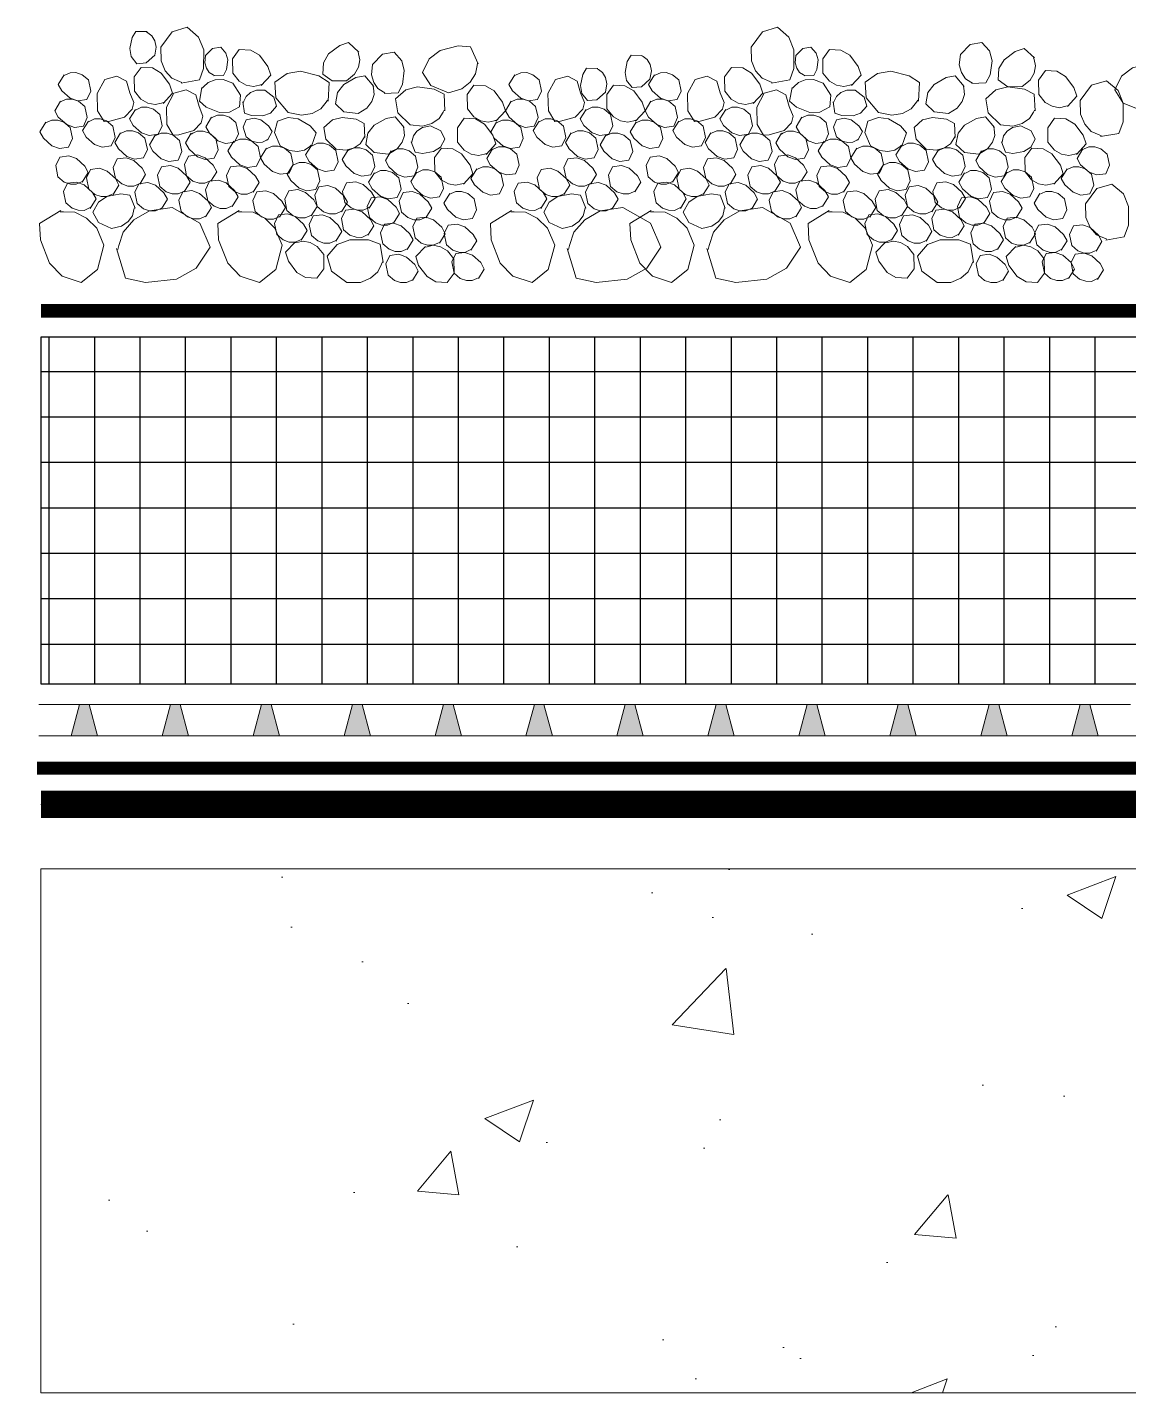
# Model space of a CAD drawing. Header units: inches. Extents: x -328 to 241, y -33 to 146.
# Drawn here: x 72.14 to 84.25, y -31.17 to -16.15 of the extents above; entities that cross this region are included whole.
import ezdxf

# ---------------------------------------------------------------- set-up
doc = ezdxf.new("R2010")
doc.units = ezdxf.units.IN
doc.header["$MEASUREMENT"] = 0
doc.linetypes.add('Dash', pattern=[0.25, 0.125, -0.125])
doc.linetypes.add('Dashed - Dense', pattern=[0.8, 0.5, -0.3])
for name, color, linetype, lineweight in [('Drainage Mat', 191, 'Continuous', 0), ('Others', 190, 'Continuous', 0), ('RAM POLY FELT 3.5 FILTER FABRIC.', 4, 'Dash', 0), ('RamProof SYSTEM MESH', 7, 'Continuous', 0)]:
    doc.layers.add(name, color=color, linetype=linetype, lineweight=lineweight)
doc.layers.add('Insulation Border', color=8, linetype='Continuous')
doc.layers.add('Insulation Foam', color=9, linetype='Continuous')
doc.layers.add('Protection Course', color=99, linetype='Dashed - Dense', lineweight=0, true_color=0x216123)
doc.layers.add('RamProof SYSTEM LIQUID', color=140, linetype='Continuous', lineweight=0, true_color=0x00bfff)

# ---------------------------------------------------------------- blocks, each defined once
blk = doc.blocks.new('*U13')
at = {"layer": 'Drainage Mat'}
h = blk.add_hatch(color=256, dxfattribs=at)
h.dxf.hatch_style = 1
h.paths.add_polyline_path([(0.5, 0.343), (0.447, 0.343), (0.355, 0), (0.5, 0), (0.645, 0), (0.553, 0.343)])
at = {"layer": 'Drainage Mat', "linetype": 'Continuous'}
for points in [[(0, 0.343), (1, 0.343)], [(0, 0), (1, 0)]]:
    blk.add_lwpolyline(points, dxfattribs=at)
blk.add_lwpolyline([(0.5, 0.343), (0.447, 0.343), (0.355, 0), (0.5, 0), (0.645, 0), (0.553, 0.343)], close=True, dxfattribs=at)
blk = doc.blocks.new('*U14')
at = {"layer": 'Drainage Mat', "color": 0, "linetype": 'ByBlock', "lineweight": -2, "transparency": 16777216}
for p in [(72.267, -23.946), (73.267, -23.946), (74.267, -23.946), (75.267, -23.946), (76.267, -23.946), (77.267, -23.946), (78.267, -23.946), (79.267, -23.946), (80.267, -23.946), (81.267, -23.946), (82.267, -23.946), (83.267, -23.946)]:
    blk.add_blockref('*U13', p, dxfattribs=at)

msp = doc.modelspace()

# ---------------------------------------------------------------- hatches: boundary and pattern name
at = {"layer": 'Insulation Foam'}
h = msp.add_hatch(dxfattribs=at)
h.set_pattern_fill('NET', color=256, scale=4)
h.set_pattern_definition([(0, (-2503.62016, -11.93723), (0, 0.5), []), (90, (-2503.62016, -11.93723), (-0.5, 3e-17), [])])
h.paths.add_polyline_path([(72.28946, -23.37371), (114.31519, -23.37371), (114.31519, -19.56103), (72.28946, -19.56103)])
at = {"layer": 'Others', "linetype": 'Continuous'}
h = msp.add_hatch(dxfattribs=at)
h.set_pattern_fill('CONCRETE___STRUCTURAL_0001', color=256, style=0, pattern_type=2)
h.set_pattern_definition([(50, (87.356, -29.915), (-5.4655, 0.4782), [0.5715, -6.2865]), (355, (87.356, -29.915), (-1.0573, 5.7317), [0.4572, -5.0292]), (100.451, (87.8115, -29.955), (4.4082, 5.2535), [0.4857, -5.3427]), (46.184, (87.356, -28.391), (-8.1324, 1.2613), [0.8572, -9.4297]), (96.636, (88.034, -28.496), (7.1221, 7.4228), [0.7286, -8.014]), (351.184, (87.356, -28.391), (7.122, 7.4228), [0.6858, -7.5438]), (21, (88.118, -28.772), (-4.5484, 3.06796), [0.5715, -6.2865]), (326, (88.118, -28.772), (1.8541, 5.5256), [0.4572, -5.0292]), (71.451, (88.497, -29.028), (6.4025, 2.4577), [0.4857, -5.3427]), (37.5, (87.356, -29.9152), (0.09266, 2.53665), [0, -4.96824, 0, -5.1054, 0, -5.04825]), (7.5, (87.356, -29.9152), (2.0046, 3.00542), [0, -2.91084, 0, -4.85394, 0, -1.92405]), (327.5, (85.6568, -29.9152), (-4.06773, 0.17187), [0, -1.905, 0, -5.9436, 0, -7.8867]), (317.5, (84.8948, -29.9152), (4.44388, 0.7628), [0, -2.4765, 0, -3.94716, 0, -5.6007])])
h.paths.add_polyline_path([(72.28946, -31.17285), (114.31519, -31.17285), (114.31519, -25.40816), (72.28946, -25.40816)])

# ---------------------------------------------------------------- linework, layer by layer
at = {"layer": 'Drainage Mat'}
msp.add_lwpolyline([(114.21158, -23.94615), (72.26712, -23.94615)], dxfattribs=at)
at = {"layer": 'Insulation Border', "flags": 128}
msp.add_lwpolyline([(72.28946, -23.37371), (114.31519, -23.37371), (114.31519, -19.56103), (72.28946, -19.56103)], close=True, dxfattribs=at)
at = {"layer": 'Others', "linetype": 'Continuous'}
for points in [[(73.4558, -16.19944), (73.33232, -16.1966), (73.29097, -16.26596), (73.26573, -16.38684), (73.28216, -16.47472), (73.34384, -16.55362), (73.44632, -16.54433), (73.53995, -16.46016), (73.55576, -16.37088), (73.54117, -16.30107), (73.5086, -16.24523), (73.46337, -16.21243), (73.44931, -16.20322)], [(73.82971, -16.76759), (74.03237, -16.73146), (74.07702, -16.6045), (74.07835, -16.3987), (74.02249, -16.26056), (73.89569, -16.15202), (73.73133, -16.20103), (73.60617, -16.36945), (73.60981, -16.52052), (73.6567, -16.62974), (73.72833, -16.71023), (73.81305, -16.74888), (73.83907, -16.75926)], [(80.31993, -16.76759), (80.52259, -16.73146), (80.56725, -16.6045), (80.56857, -16.3987), (80.51271, -16.26056), (80.38592, -16.15202), (80.22156, -16.20103), (80.0964, -16.36945), (80.10003, -16.52052), (80.14692, -16.62974), (80.21856, -16.71023), (80.30327, -16.74888), (80.32929, -16.75926)], [(74.18868, -16.68586), (74.29664, -16.68094), (74.32859, -16.61791), (74.34338, -16.51088), (74.32377, -16.43515), (74.26521, -16.36997), (74.1763, -16.38421), (74.09961, -16.4633), (74.09115, -16.54218), (74.10807, -16.60225), (74.13984, -16.64905), (74.18129, -16.67497), (74.19412, -16.68216)], [(75.78446, -16.42448), (75.67043, -16.3204), (75.5745, -16.35179), (75.45144, -16.44497), (75.39475, -16.54127), (75.38806, -16.66627), (75.49226, -16.74169), (75.64962, -16.73927), (75.73785, -16.66813), (75.78142, -16.59037), (75.79661, -16.511), (75.78093, -16.44294), (75.77523, -16.42272)], [(77.09765, -16.55223), (77.0103, -16.36583), (76.87611, -16.35556), (76.67698, -16.40754), (76.558, -16.49725), (76.48598, -16.64782), (76.57585, -16.79389), (76.77093, -16.8712), (76.91592, -16.82859), (77.00928, -16.75503), (77.06848, -16.665), (77.08388, -16.57317), (77.08718, -16.54535)], [(80.6789, -16.68586), (80.78686, -16.68094), (80.81881, -16.61791), (80.8336, -16.51088), (80.81399, -16.43515), (80.75543, -16.36997), (80.66653, -16.38421), (80.58984, -16.4633), (80.58137, -16.54218), (80.5983, -16.60225), (80.63007, -16.64905), (80.67152, -16.67497), (80.68435, -16.68216)], [(82.52505, -16.77038), (82.67928, -16.76336), (82.72491, -16.67332), (82.74605, -16.52042), (82.71804, -16.41224), (82.63438, -16.31911), (82.50737, -16.33946), (82.39781, -16.45245), (82.38572, -16.56514), (82.4099, -16.65094), (82.45528, -16.7178), (82.51449, -16.75483), (82.53282, -16.76511)], [(74.71195, -16.79149), (74.81603, -16.67747), (74.78464, -16.58153), (74.69146, -16.45847), (74.59516, -16.40178), (74.47016, -16.39509), (74.39474, -16.49929), (74.39716, -16.65665), (74.4683, -16.74488), (74.54606, -16.78846), (74.62543, -16.80364), (74.69349, -16.78796), (74.71371, -16.78226)], [(76.06284, -16.87857), (76.21707, -16.87154), (76.2627, -16.78151), (76.28383, -16.6286), (76.25582, -16.52042), (76.17217, -16.4273), (76.04515, -16.44765), (75.9356, -16.56063), (75.92351, -16.67332), (75.94768, -16.75912), (75.99307, -16.82598), (76.05228, -16.86302), (76.07061, -16.87329)], [(78.90104, -16.4608), (78.77756, -16.45796), (78.73621, -16.52732), (78.71097, -16.6482), (78.7274, -16.73607), (78.78907, -16.81498), (78.89156, -16.80569), (78.98518, -16.72151), (79.001, -16.63224), (78.9864, -16.56243), (78.95384, -16.50658), (78.90861, -16.47378), (78.89454, -16.46458)], [(81.20217, -16.79149), (81.30626, -16.67747), (81.27486, -16.58153), (81.18169, -16.45847), (81.08538, -16.40178), (80.96038, -16.39509), (80.88496, -16.49929), (80.88738, -16.65665), (80.95852, -16.74488), (81.03629, -16.78846), (81.11566, -16.80364), (81.18371, -16.78796), (81.20394, -16.78226)], [(83.21171, -16.48941), (83.09769, -16.38532), (83.00175, -16.41672), (82.87869, -16.50989), (82.822, -16.6062), (82.81531, -16.7312), (82.91951, -16.80662), (83.07687, -16.8042), (83.1651, -16.73306), (83.20868, -16.6553), (83.22386, -16.57593), (83.20818, -16.50787), (83.20248, -16.48765)], [(72.54389, -16.6739), (72.47969, -16.77942), (72.51908, -16.84991), (72.61115, -16.93221), (72.69547, -16.96191), (72.79463, -16.94796), (72.83783, -16.85456), (72.81175, -16.73139), (72.74234, -16.67305), (72.67459, -16.65079), (72.60994, -16.65107), (72.55892, -16.67384), (72.54392, -16.68142)], [(73.63137, -16.98883), (73.73546, -16.8748), (73.70407, -16.77887), (73.61089, -16.65581), (73.51459, -16.59912), (73.38958, -16.59242), (73.31416, -16.69662), (73.31659, -16.85398), (73.38772, -16.94222), (73.46549, -16.98579), (73.54486, -17.00098), (73.61291, -16.9853), (73.63314, -16.9796)], [(75.44577, -16.96339), (75.45737, -16.75787), (75.34414, -16.68512), (75.1442, -16.63635), (74.9969, -16.65882), (74.86203, -16.75715), (74.87179, -16.92839), (75.00679, -17.08903), (75.15463, -17.12035), (75.27172, -17.09993), (75.36656, -17.0488), (75.42371, -16.97528), (75.43982, -16.95236)], [(77.4995, -16.6739), (77.43531, -16.77942), (77.4747, -16.84991), (77.56676, -16.93221), (77.65109, -16.96191), (77.75025, -16.94796), (77.79345, -16.85456), (77.76737, -16.73139), (77.69796, -16.67305), (77.63021, -16.65079), (77.56556, -16.65107), (77.51454, -16.67384), (77.49954, -16.68142)], [(78.41142, -16.60369), (78.28794, -16.60086), (78.24659, -16.67022), (78.22135, -16.7911), (78.23778, -16.87897), (78.29945, -16.95788), (78.40194, -16.94859), (78.49557, -16.86441), (78.51138, -16.77513), (78.49679, -16.70533), (78.46422, -16.64948), (78.41899, -16.61668), (78.40493, -16.60748)], [(79.03411, -16.6739), (78.96991, -16.77942), (79.00931, -16.84991), (79.10137, -16.93221), (79.18569, -16.96191), (79.28486, -16.94796), (79.32806, -16.85456), (79.30197, -16.73139), (79.23256, -16.67305), (79.16481, -16.65079), (79.10016, -16.65107), (79.04914, -16.67384), (79.03414, -16.68142)], [(80.1216, -16.98883), (80.22569, -16.8748), (80.19429, -16.77887), (80.10112, -16.65581), (80.00481, -16.59912), (79.87981, -16.59242), (79.80439, -16.69662), (79.80681, -16.85398), (79.87795, -16.94222), (79.95571, -16.98579), (80.03508, -17.00098), (80.10314, -16.9853), (80.12336, -16.9796)], [(81.93599, -16.96339), (81.9476, -16.75787), (81.83436, -16.68512), (81.63442, -16.63635), (81.48713, -16.65882), (81.35226, -16.75715), (81.36202, -16.92839), (81.49702, -17.08903), (81.64485, -17.12035), (81.76194, -17.09993), (81.85678, -17.0488), (81.91394, -16.97528), (81.93005, -16.95236)], [(83.57429, -17.02441), (83.67837, -16.91039), (83.64698, -16.81445), (83.5538, -16.69139), (83.4575, -16.6347), (83.3325, -16.62801), (83.25708, -16.73221), (83.2595, -16.88957), (83.33064, -16.9778), (83.4084, -17.02138), (83.48777, -17.03656), (83.55583, -17.02088), (83.57605, -17.01518)], [(84.70963, -16.74417), (84.62228, -16.55777), (84.48808, -16.5475), (84.28895, -16.59949), (84.16998, -16.68919), (84.09795, -16.83976), (84.18783, -16.98584), (84.38291, -17.06314), (84.52789, -17.02053), (84.62125, -16.94697), (84.68045, -16.85694), (84.69586, -16.76511), (84.69916, -16.73729)], [(74.05991, -16.81431), (74.03071, -16.96591), (74.1076, -17.03132), (74.25133, -17.08759), (74.36306, -17.08563), (74.47315, -17.02604), (74.48304, -16.89779), (74.39878, -16.76487), (74.29203, -16.72679), (74.20295, -16.73025), (74.12734, -16.75876), (74.0775, -16.80768), (74.06323, -16.8231)], [(75.95087, -16.80458), (75.85142, -16.68649), (75.75221, -16.70508), (75.61803, -16.78137), (75.54924, -16.86945), (75.52627, -16.9925), (75.61972, -17.08089), (75.77605, -17.09905), (75.87282, -17.04005), (75.92619, -16.96865), (75.95161, -16.89194), (75.94495, -16.82242), (75.94195, -16.80162)], [(76.72924, -17.07182), (76.72081, -16.88675), (76.61277, -16.83198), (76.42928, -16.80662), (76.29946, -16.84024), (76.18772, -16.94063), (76.21214, -17.09304), (76.34772, -17.22451), (76.48294, -17.23901), (76.58591, -17.21), (76.66614, -17.15554), (76.71058, -17.08449), (76.72291, -17.06249)], [(77.29219, -17.18422), (77.39628, -17.07019), (77.36488, -16.97426), (77.27171, -16.8512), (77.1754, -16.79451), (77.0504, -16.78781), (76.97498, -16.89201), (76.9774, -17.04937), (77.04854, -17.13761), (77.12631, -17.18118), (77.20568, -17.19637), (77.27373, -17.18068), (77.29396, -17.17499)], [(78.8268, -17.18422), (78.93088, -17.07019), (78.89949, -16.97426), (78.80631, -16.8512), (78.71001, -16.79451), (78.58501, -16.78781), (78.50959, -16.89201), (78.51201, -17.04937), (78.58315, -17.13761), (78.66091, -17.18118), (78.74028, -17.19637), (78.80834, -17.18068), (78.82856, -17.17499)], [(80.55014, -16.81431), (80.52094, -16.96591), (80.59782, -17.03132), (80.74155, -17.08759), (80.85329, -17.08563), (80.96338, -17.02604), (80.97326, -16.89779), (80.889, -16.76487), (80.78225, -16.72679), (80.69318, -16.73025), (80.61756, -16.75876), (80.56772, -16.80768), (80.55345, -16.8231)], [(82.44109, -16.80458), (82.34164, -16.68649), (82.24243, -16.70508), (82.10825, -16.78137), (82.03946, -16.86945), (82.01649, -16.9925), (82.10995, -17.08089), (82.26628, -17.09905), (82.36304, -17.04005), (82.41641, -16.96865), (82.44183, -16.89194), (82.43518, -16.82242), (82.43217, -16.80162)], [(83.21946, -17.07182), (83.21103, -16.88675), (83.10299, -16.83198), (82.91951, -16.80662), (82.78969, -16.84024), (82.67794, -16.94063), (82.70236, -17.09304), (82.83794, -17.22451), (82.97317, -17.23901), (83.07613, -17.21), (83.15636, -17.15554), (83.2008, -17.08449), (83.21313, -17.06249)], [(83.93919, -17.35473), (84.14185, -17.3186), (84.1865, -17.19164), (84.18783, -16.98584), (84.13197, -16.8477), (84.00517, -16.73916), (83.84082, -16.78816), (83.71565, -16.95659), (83.71929, -17.10766), (83.76618, -17.21688), (83.83781, -17.29736), (83.92253, -17.33601), (83.94855, -17.3464)], [(72.50486, -16.96468), (72.44066, -17.07019), (72.48005, -17.14069), (72.57212, -17.22298), (72.65644, -17.25269), (72.7556, -17.23873), (72.7988, -17.14533), (72.77272, -17.02216), (72.70331, -16.96382), (72.63556, -16.94156), (72.57091, -16.94184), (72.51989, -16.96461), (72.50489, -16.97219)], [(74.50959, -16.97315), (74.52881, -17.09515), (74.60443, -17.12348), (74.72787, -17.12677), (74.81142, -17.09493), (74.87806, -17.02019), (74.85066, -16.921), (74.75114, -16.84387), (74.66047, -16.84423), (74.59439, -16.87103), (74.54524, -16.91303), (74.52102, -16.96338), (74.51448, -16.97886)], [(77.46047, -16.96468), (77.39628, -17.07019), (77.43567, -17.14069), (77.52773, -17.22298), (77.61206, -17.25269), (77.71122, -17.23873), (77.75442, -17.14533), (77.72834, -17.02216), (77.65893, -16.96382), (77.59118, -16.94156), (77.52653, -16.94184), (77.47551, -16.96461), (77.46051, -16.97219)], [(78.99508, -16.96468), (78.93088, -17.07019), (78.97028, -17.14069), (79.06234, -17.22298), (79.14666, -17.25269), (79.24583, -17.23873), (79.28903, -17.14533), (79.26294, -17.02216), (79.19353, -16.96382), (79.12578, -16.94156), (79.06113, -16.94184), (79.01011, -16.96461), (78.99511, -16.97219)], [(80.99982, -16.97315), (81.01904, -17.09515), (81.09466, -17.12348), (81.2181, -17.12677), (81.30164, -17.09493), (81.36829, -17.02019), (81.34088, -16.921), (81.24136, -16.84387), (81.15069, -16.84423), (81.08461, -16.87103), (81.03546, -16.91303), (81.01125, -16.96338), (81.0047, -16.97886)], [(73.32797, -17.0546), (73.26377, -17.16012), (73.30316, -17.23061), (73.39523, -17.31291), (73.47955, -17.34262), (73.57871, -17.32866), (73.62191, -17.23526), (73.59583, -17.11209), (73.52642, -17.05375), (73.45867, -17.03149), (73.39402, -17.03177), (73.343, -17.05454), (73.328, -17.06212)], [(74.16568, -17.14152), (74.10148, -17.24704), (74.14088, -17.31753), (74.23294, -17.39982), (74.31726, -17.42953), (74.41643, -17.41558), (74.45963, -17.32218), (74.43354, -17.19901), (74.36413, -17.14067), (74.29638, -17.11841), (74.23173, -17.11868), (74.18071, -17.14145), (74.16571, -17.14904)], [(78.28358, -17.0546), (78.21939, -17.16012), (78.25878, -17.23061), (78.35084, -17.31291), (78.43517, -17.34262), (78.53433, -17.32866), (78.57753, -17.23526), (78.55145, -17.11209), (78.48204, -17.05375), (78.41429, -17.03149), (78.34964, -17.03177), (78.29862, -17.05454), (78.28362, -17.06212)], [(79.81819, -17.0546), (79.75399, -17.16012), (79.79339, -17.23061), (79.88545, -17.31291), (79.96977, -17.34262), (80.06894, -17.32866), (80.11214, -17.23526), (80.08605, -17.11209), (80.01664, -17.05375), (79.94889, -17.03149), (79.88424, -17.03177), (79.83322, -17.05454), (79.81822, -17.06212)], [(80.6559, -17.14152), (80.59171, -17.24704), (80.6311, -17.31753), (80.72316, -17.39982), (80.80748, -17.42953), (80.90665, -17.41558), (80.94985, -17.32218), (80.92377, -17.19901), (80.85436, -17.14067), (80.78661, -17.11841), (80.72196, -17.11868), (80.67094, -17.14145), (80.65594, -17.14904)], [(72.34298, -17.1964), (72.27878, -17.30192), (72.31817, -17.37241), (72.41024, -17.45471), (72.49456, -17.48441), (72.59372, -17.47046), (72.63692, -17.37706), (72.61084, -17.25389), (72.54143, -17.19555), (72.47368, -17.17329), (72.40903, -17.17356), (72.35801, -17.19634), (72.34301, -17.20392)], [(72.81066, -17.18297), (72.74646, -17.28849), (72.78586, -17.35898), (72.87792, -17.44128), (72.96224, -17.47099), (73.06141, -17.45703), (73.10461, -17.36363), (73.07852, -17.24046), (73.00911, -17.18212), (72.94136, -17.15986), (72.87671, -17.16014), (72.82569, -17.18291), (72.81069, -17.19049)], [(74.78153, -17.39239), (74.83125, -17.29644), (74.79264, -17.23726), (74.70735, -17.17093), (74.63196, -17.15005), (74.54623, -17.16817), (74.51411, -17.25229), (74.54426, -17.35825), (74.60834, -17.40502), (74.66882, -17.42039), (74.72523, -17.41628), (74.76841, -17.39335), (74.78105, -17.38583)], [(75.26358, -17.45837), (75.31613, -17.3132), (75.25042, -17.23657), (75.11725, -17.15852), (75.00659, -17.14298), (74.88853, -17.18462), (74.85871, -17.30975), (74.92115, -17.45421), (75.02063, -17.50852), (75.10915, -17.51903), (75.18829, -17.50269), (75.24517, -17.46217), (75.26168, -17.44917)], [(75.85122, -17.36358), (75.8442, -17.20935), (75.75416, -17.16371), (75.60126, -17.14258), (75.49308, -17.17059), (75.39995, -17.25425), (75.4203, -17.38126), (75.53329, -17.49082), (75.64598, -17.50291), (75.73178, -17.47873), (75.79864, -17.43334), (75.83567, -17.37413), (75.84595, -17.3558)], [(76.28424, -17.25337), (76.18479, -17.13527), (76.08558, -17.15386), (75.9514, -17.23016), (75.88261, -17.31823), (75.85964, -17.44129), (75.9531, -17.52968), (76.10942, -17.54784), (76.20619, -17.48884), (76.25956, -17.41743), (76.28498, -17.34073), (76.27833, -17.27121), (76.27532, -17.25041)], [(76.36058, -17.41026), (76.40377, -17.52598), (76.48352, -17.53864), (76.60513, -17.51722), (76.68064, -17.46935), (76.73103, -17.38281), (76.68437, -17.29108), (76.57146, -17.23538), (76.48269, -17.25382), (76.42328, -17.29328), (76.38351, -17.34424), (76.36983, -17.39841), (76.36651, -17.41489)], [(77.18497, -17.54964), (77.28906, -17.43561), (77.25766, -17.33968), (77.16449, -17.21662), (77.06818, -17.15993), (76.94318, -17.15324), (76.86776, -17.25744), (76.87018, -17.4148), (76.94132, -17.50303), (77.01908, -17.5466), (77.09845, -17.56179), (77.16651, -17.54611), (77.18673, -17.54041)], [(77.29859, -17.1964), (77.2344, -17.30192), (77.27379, -17.37241), (77.36585, -17.45471), (77.45017, -17.48441), (77.54934, -17.47046), (77.59254, -17.37706), (77.56646, -17.25389), (77.49705, -17.19555), (77.4293, -17.17329), (77.36465, -17.17356), (77.31363, -17.19634), (77.29863, -17.20392)], [(77.76628, -17.18297), (77.70208, -17.28849), (77.74147, -17.35898), (77.83354, -17.44128), (77.91786, -17.47099), (78.01703, -17.45703), (78.06023, -17.36363), (78.03414, -17.24046), (77.96473, -17.18212), (77.89698, -17.15986), (77.83233, -17.16014), (77.78131, -17.18291), (77.76631, -17.19049)], [(78.8332, -17.1964), (78.769, -17.30192), (78.8084, -17.37241), (78.90046, -17.45471), (78.98478, -17.48441), (79.08395, -17.47046), (79.12715, -17.37706), (79.10106, -17.25389), (79.03165, -17.19555), (78.9639, -17.17329), (78.89925, -17.17356), (78.84823, -17.19634), (78.83323, -17.20392)], [(79.30088, -17.18297), (79.23669, -17.28849), (79.27608, -17.35898), (79.36814, -17.44128), (79.45246, -17.47099), (79.55163, -17.45703), (79.59483, -17.36363), (79.56875, -17.24046), (79.49934, -17.18212), (79.43159, -17.15986), (79.36694, -17.16014), (79.31592, -17.18291), (79.30092, -17.19049)], [(81.27175, -17.39239), (81.32147, -17.29644), (81.28287, -17.23726), (81.19757, -17.17093), (81.12218, -17.15005), (81.03645, -17.16817), (81.00433, -17.25229), (81.03448, -17.35825), (81.09856, -17.40502), (81.15904, -17.42039), (81.21546, -17.41628), (81.25863, -17.39335), (81.27127, -17.38583)], [(81.7538, -17.45837), (81.80635, -17.3132), (81.74064, -17.23657), (81.60748, -17.15852), (81.49681, -17.14298), (81.37876, -17.18462), (81.34894, -17.30975), (81.41138, -17.45421), (81.51085, -17.50852), (81.59938, -17.51903), (81.67852, -17.50269), (81.7354, -17.46217), (81.7519, -17.44917)], [(82.34145, -17.36358), (82.33442, -17.20935), (82.24439, -17.16371), (82.09149, -17.14258), (81.9833, -17.17059), (81.89018, -17.25425), (81.91053, -17.38126), (82.02351, -17.49082), (82.1362, -17.50291), (82.222, -17.47873), (82.28886, -17.43334), (82.3259, -17.37413), (82.33617, -17.3558)], [(82.77446, -17.25337), (82.67502, -17.13527), (82.5758, -17.15386), (82.44162, -17.23016), (82.37284, -17.31823), (82.34987, -17.44129), (82.44332, -17.52968), (82.59965, -17.54784), (82.69642, -17.48884), (82.74978, -17.41743), (82.77521, -17.34073), (82.76855, -17.27121), (82.76554, -17.25041)], [(82.85081, -17.41026), (82.89399, -17.52598), (82.97374, -17.53864), (83.09536, -17.51722), (83.17086, -17.46935), (83.22125, -17.38281), (83.1746, -17.29108), (83.06169, -17.23538), (82.97291, -17.25382), (82.91351, -17.29328), (82.87373, -17.34424), (82.86006, -17.39841), (82.85673, -17.41489)], [(83.67519, -17.54964), (83.77928, -17.43561), (83.74788, -17.33968), (83.65471, -17.21662), (83.55841, -17.15993), (83.4334, -17.15324), (83.35798, -17.25744), (83.3604, -17.4148), (83.43154, -17.50303), (83.50931, -17.5466), (83.58868, -17.56179), (83.65673, -17.54611), (83.67696, -17.54041)], [(73.16499, -17.31458), (73.10079, -17.42009), (73.14018, -17.49059), (73.23225, -17.57288), (73.31657, -17.60259), (73.41574, -17.58863), (73.45894, -17.49523), (73.43285, -17.37206), (73.36344, -17.31373), (73.29569, -17.29146), (73.23104, -17.29174), (73.18002, -17.31451), (73.16502, -17.32209)], [(73.54548, -17.33883), (73.48128, -17.44435), (73.52067, -17.51484), (73.61274, -17.59714), (73.69706, -17.62684), (73.79623, -17.61289), (73.83943, -17.51949), (73.81334, -17.39632), (73.74393, -17.33798), (73.67618, -17.31572), (73.61153, -17.316), (73.56051, -17.33877), (73.54551, -17.34635)], [(73.94242, -17.31838), (73.87823, -17.4239), (73.91762, -17.49439), (74.00968, -17.57669), (74.094, -17.60639), (74.19317, -17.59244), (74.23637, -17.49904), (74.21028, -17.37587), (74.14088, -17.31753), (74.07312, -17.29527), (74.00848, -17.29555), (73.95746, -17.31832), (73.94246, -17.3259)], [(74.40989, -17.40587), (74.34569, -17.51139), (74.38508, -17.58188), (74.47715, -17.66418), (74.56147, -17.69388), (74.66064, -17.67993), (74.70384, -17.58653), (74.67775, -17.46336), (74.60834, -17.40502), (74.54059, -17.38276), (74.47594, -17.38304), (74.42492, -17.40581), (74.40992, -17.41339)], [(78.12061, -17.31458), (78.05641, -17.42009), (78.0958, -17.49059), (78.18787, -17.57288), (78.27219, -17.60259), (78.37135, -17.58863), (78.41455, -17.49523), (78.38847, -17.37206), (78.31906, -17.31373), (78.25131, -17.29146), (78.18666, -17.29174), (78.13564, -17.31451), (78.12064, -17.32209)], [(78.5011, -17.33883), (78.4369, -17.44435), (78.47629, -17.51484), (78.56836, -17.59714), (78.65268, -17.62684), (78.75184, -17.61289), (78.79504, -17.51949), (78.76896, -17.39632), (78.69955, -17.33798), (78.6318, -17.31572), (78.56715, -17.316), (78.51613, -17.33877), (78.50113, -17.34635)], [(79.65521, -17.31458), (79.59101, -17.42009), (79.63041, -17.49059), (79.72247, -17.57288), (79.80679, -17.60259), (79.90596, -17.58863), (79.94916, -17.49523), (79.92307, -17.37206), (79.85366, -17.31373), (79.78591, -17.29146), (79.72126, -17.29174), (79.67024, -17.31451), (79.65524, -17.32209)], [(80.0357, -17.33883), (79.9715, -17.44435), (80.0109, -17.51484), (80.10296, -17.59714), (80.18728, -17.62684), (80.28645, -17.61289), (80.32965, -17.51949), (80.30356, -17.39632), (80.23415, -17.33798), (80.1664, -17.31572), (80.10175, -17.316), (80.05073, -17.33877), (80.03573, -17.34635)], [(80.43265, -17.31838), (80.36845, -17.4239), (80.40784, -17.49439), (80.49991, -17.57669), (80.58423, -17.60639), (80.6834, -17.59244), (80.7266, -17.49904), (80.70051, -17.37587), (80.6311, -17.31753), (80.56335, -17.29527), (80.4987, -17.29555), (80.44768, -17.31832), (80.43268, -17.3259)], [(80.90011, -17.40587), (80.83592, -17.51139), (80.87531, -17.58188), (80.96737, -17.66418), (81.05169, -17.69388), (81.15086, -17.67993), (81.19406, -17.58653), (81.16797, -17.46336), (81.09856, -17.40502), (81.03081, -17.38276), (80.96617, -17.38304), (80.91515, -17.40581), (80.90014, -17.41339)], [(72.74386, -17.85601), (72.80904, -17.7511), (72.77032, -17.68024), (72.67903, -17.59708), (72.59499, -17.56659), (72.4957, -17.57961), (72.45162, -17.6726), (72.47655, -17.79601), (72.54541, -17.855), (72.61295, -17.87789), (72.67759, -17.87822), (72.72882, -17.85593), (72.7439, -17.84849)], [(74.15805, -17.84618), (74.22324, -17.74127), (74.18451, -17.67041), (74.09322, -17.58725), (74.00918, -17.55676), (73.90989, -17.56978), (73.86581, -17.66277), (73.89074, -17.78618), (73.9596, -17.84517), (74.02714, -17.86806), (74.09179, -17.86839), (74.14302, -17.8461), (74.15809, -17.83866)], [(74.76803, -17.48101), (74.70384, -17.58653), (74.74323, -17.65702), (74.83529, -17.73932), (74.91961, -17.76902), (75.01878, -17.75507), (75.06198, -17.66167), (75.03589, -17.5385), (74.96649, -17.48016), (74.89873, -17.4579), (74.83409, -17.45818), (74.78307, -17.48095), (74.76807, -17.48853)], [(75.26355, -17.45085), (75.19935, -17.55637), (75.23874, -17.62686), (75.3308, -17.70916), (75.41513, -17.73887), (75.51429, -17.72491), (75.55749, -17.63151), (75.53141, -17.50834), (75.462, -17.45), (75.39425, -17.42774), (75.3296, -17.42802), (75.27858, -17.45079), (75.26358, -17.45837)], [(75.66573, -17.50157), (75.60153, -17.60708), (75.64092, -17.67758), (75.73299, -17.75987), (75.81731, -17.78958), (75.91648, -17.77562), (75.95968, -17.68222), (75.93359, -17.55905), (75.86418, -17.50072), (75.79643, -17.47845), (75.73178, -17.47873), (75.68076, -17.5015), (75.66576, -17.50908)], [(76.14014, -17.51167), (76.07594, -17.61719), (76.11534, -17.68768), (76.2074, -17.76998), (76.29172, -17.79969), (76.39089, -17.78573), (76.43409, -17.69233), (76.408, -17.56916), (76.33859, -17.51082), (76.27084, -17.48856), (76.20619, -17.48884), (76.15517, -17.51161), (76.14017, -17.51919)], [(76.9344, -17.87824), (77.03849, -17.76422), (77.0071, -17.66829), (76.91392, -17.54522), (76.81762, -17.48853), (76.69261, -17.48184), (76.61719, -17.58604), (76.61962, -17.7434), (76.69075, -17.83163), (76.76852, -17.87521), (76.84789, -17.89039), (76.91594, -17.87471), (76.93617, -17.86901)], [(77.25478, -17.48863), (77.19058, -17.59414), (77.22997, -17.66464), (77.32204, -17.74693), (77.40636, -17.77664), (77.50552, -17.76268), (77.54872, -17.66928), (77.52264, -17.54611), (77.45323, -17.48777), (77.38548, -17.46551), (77.32083, -17.46579), (77.26981, -17.48856), (77.25481, -17.49614)], [(79.23408, -17.85601), (79.29927, -17.7511), (79.26054, -17.68024), (79.16925, -17.59708), (79.08522, -17.56659), (78.98592, -17.57961), (78.94184, -17.6726), (78.96677, -17.79601), (79.03563, -17.855), (79.10317, -17.87789), (79.16782, -17.87822), (79.21905, -17.85593), (79.23412, -17.84849)], [(80.64828, -17.84618), (80.71346, -17.74127), (80.67473, -17.67041), (80.58345, -17.58725), (80.49941, -17.55676), (80.40011, -17.56978), (80.35604, -17.66277), (80.38097, -17.78618), (80.44982, -17.84517), (80.51736, -17.86806), (80.58201, -17.86839), (80.63324, -17.8461), (80.64831, -17.83866)], [(81.25826, -17.48101), (81.19406, -17.58653), (81.23345, -17.65702), (81.32552, -17.73932), (81.40984, -17.76902), (81.50901, -17.75507), (81.55221, -17.66167), (81.52612, -17.5385), (81.45671, -17.48016), (81.38896, -17.4579), (81.32431, -17.45818), (81.27329, -17.48095), (81.25829, -17.48853)], [(81.75377, -17.45085), (81.68957, -17.55637), (81.72897, -17.62686), (81.82103, -17.70916), (81.90535, -17.73887), (82.00452, -17.72491), (82.04772, -17.63151), (82.02163, -17.50834), (81.95222, -17.45), (81.88447, -17.42774), (81.81982, -17.42802), (81.7688, -17.45079), (81.7538, -17.45837)], [(82.15595, -17.50157), (82.09175, -17.60708), (82.13115, -17.67758), (82.22321, -17.75987), (82.30753, -17.78958), (82.4067, -17.77562), (82.4499, -17.68222), (82.42381, -17.55905), (82.3544, -17.50072), (82.28665, -17.47845), (82.222, -17.47873), (82.17098, -17.5015), (82.15598, -17.50908)], [(82.63036, -17.51167), (82.56617, -17.61719), (82.60556, -17.68768), (82.69762, -17.76998), (82.78194, -17.79969), (82.88111, -17.78573), (82.92431, -17.69233), (82.89823, -17.56916), (82.82882, -17.51082), (82.76106, -17.48856), (82.69642, -17.48884), (82.6454, -17.51161), (82.6304, -17.51919)], [(83.42463, -17.87824), (83.52872, -17.76422), (83.49732, -17.66829), (83.40415, -17.54522), (83.30784, -17.48853), (83.18284, -17.48184), (83.10742, -17.58604), (83.10984, -17.7434), (83.18098, -17.83163), (83.25874, -17.87521), (83.33811, -17.89039), (83.40617, -17.87471), (83.42639, -17.86901)], [(83.745, -17.48863), (83.6808, -17.59414), (83.7202, -17.66464), (83.81226, -17.74693), (83.89658, -17.77664), (83.99575, -17.76268), (84.03895, -17.66928), (84.01286, -17.54611), (83.94345, -17.48777), (83.8757, -17.46551), (83.81105, -17.46579), (83.76003, -17.48856), (83.74503, -17.49614)], [(73.08156, -17.99221), (73.14675, -17.8873), (73.10802, -17.81644), (73.01673, -17.73329), (72.9327, -17.70279), (72.8334, -17.71581), (72.78932, -17.8088), (72.81425, -17.93221), (72.88311, -17.9912), (72.95065, -18.0141), (73.0153, -18.01443), (73.06653, -17.99214), (73.0816, -17.9847)], [(73.37533, -17.87644), (73.44051, -17.77154), (73.40179, -17.70067), (73.3105, -17.61752), (73.22646, -17.58702), (73.12717, -17.60004), (73.08309, -17.69303), (73.10802, -17.81644), (73.17688, -17.87543), (73.24442, -17.89833), (73.30906, -17.89866), (73.3603, -17.87637), (73.37537, -17.86893)], [(73.86429, -17.96195), (73.92947, -17.85704), (73.89074, -17.78618), (73.79946, -17.70302), (73.71542, -17.67252), (73.61612, -17.68555), (73.57205, -17.77854), (73.59698, -17.90195), (73.66583, -17.96093), (73.73337, -17.98383), (73.79802, -17.98416), (73.84925, -17.96187), (73.86432, -17.95443)], [(74.62244, -17.96427), (74.68762, -17.85936), (74.64889, -17.7885), (74.55761, -17.70535), (74.47357, -17.67485), (74.37427, -17.68787), (74.3302, -17.78086), (74.35513, -17.90427), (74.42398, -17.96326), (74.49152, -17.98616), (74.55617, -17.98649), (74.6074, -17.9642), (74.62247, -17.95676)], [(75.06198, -17.66167), (74.99779, -17.76718), (75.03718, -17.83768), (75.12924, -17.91997), (75.21356, -17.94968), (75.31273, -17.93572), (75.35593, -17.84232), (75.32984, -17.71915), (75.26043, -17.66082), (75.19268, -17.63856), (75.12804, -17.63883), (75.07702, -17.6616), (75.06201, -17.66918)], [(76.42116, -17.74425), (76.35697, -17.84977), (76.39636, -17.92026), (76.48842, -18.00256), (76.57274, -18.03227), (76.67191, -18.01831), (76.71511, -17.92491), (76.68903, -17.80174), (76.61962, -17.7434), (76.55187, -17.72114), (76.48722, -17.72142), (76.4362, -17.74419), (76.4212, -17.75177)], [(77.08019, -17.70899), (77.01599, -17.81451), (77.05539, -17.885), (77.14745, -17.9673), (77.23177, -17.99701), (77.33094, -17.98305), (77.37414, -17.88965), (77.34805, -17.76648), (77.27864, -17.70814), (77.21089, -17.68588), (77.14624, -17.68616), (77.09522, -17.70893), (77.08022, -17.71651)], [(78.03718, -17.99221), (78.10237, -17.8873), (78.06364, -17.81644), (77.97235, -17.73329), (77.88831, -17.70279), (77.78902, -17.71581), (77.74494, -17.8088), (77.76987, -17.93221), (77.83873, -17.9912), (77.90627, -18.0141), (77.97092, -18.01443), (78.02215, -17.99214), (78.03722, -17.9847)], [(78.33095, -17.87644), (78.39613, -17.77154), (78.35741, -17.70067), (78.26612, -17.61752), (78.18208, -17.58702), (78.08279, -17.60004), (78.03871, -17.69303), (78.06364, -17.81644), (78.1325, -17.87543), (78.20004, -17.89833), (78.26468, -17.89866), (78.31591, -17.87637), (78.33099, -17.86893)], [(78.8199, -17.96195), (78.88509, -17.85704), (78.84636, -17.78618), (78.75507, -17.70302), (78.67104, -17.67252), (78.57174, -17.68555), (78.52767, -17.77854), (78.55259, -17.90195), (78.62145, -17.96093), (78.68899, -17.98383), (78.75364, -17.98416), (78.80487, -17.96187), (78.81994, -17.95443)], [(79.57179, -17.99221), (79.63697, -17.8873), (79.59824, -17.81644), (79.50696, -17.73329), (79.42292, -17.70279), (79.32362, -17.71581), (79.27955, -17.8088), (79.30448, -17.93221), (79.37333, -17.9912), (79.44087, -18.0141), (79.50552, -18.01443), (79.55675, -17.99214), (79.57183, -17.9847)], [(79.86555, -17.87644), (79.93074, -17.77154), (79.89201, -17.70067), (79.80072, -17.61752), (79.71669, -17.58702), (79.61739, -17.60004), (79.57332, -17.69303), (79.59824, -17.81644), (79.6671, -17.87543), (79.73464, -17.89833), (79.79929, -17.89866), (79.85052, -17.87637), (79.86559, -17.86893)], [(80.35451, -17.96195), (80.41969, -17.85704), (80.38097, -17.78618), (80.28968, -17.70302), (80.20564, -17.67252), (80.10635, -17.68555), (80.06227, -17.77854), (80.0872, -17.90195), (80.15606, -17.96093), (80.2236, -17.98383), (80.28824, -17.98416), (80.33947, -17.96187), (80.35455, -17.95443)], [(81.11266, -17.96427), (81.17784, -17.85936), (81.13912, -17.7885), (81.04783, -17.70535), (80.96379, -17.67485), (80.8645, -17.68787), (80.82042, -17.78086), (80.84535, -17.90427), (80.91421, -17.96326), (80.98175, -17.98616), (81.04639, -17.98649), (81.09763, -17.9642), (81.1127, -17.95676)], [(81.55221, -17.66167), (81.48801, -17.76718), (81.5274, -17.83768), (81.61947, -17.91997), (81.70379, -17.94968), (81.80295, -17.93572), (81.84615, -17.84232), (81.82007, -17.71915), (81.75066, -17.66082), (81.68291, -17.63856), (81.61826, -17.63883), (81.56724, -17.6616), (81.55224, -17.66918)], [(82.91139, -17.74425), (82.84719, -17.84977), (82.88658, -17.92026), (82.97865, -18.00256), (83.06297, -18.03227), (83.16214, -18.01831), (83.20534, -17.92491), (83.17925, -17.80174), (83.10984, -17.7434), (83.04209, -17.72114), (82.97744, -17.72142), (82.92642, -17.74419), (82.91142, -17.75177)], [(83.57041, -17.70899), (83.50622, -17.81451), (83.54561, -17.885), (83.63767, -17.9673), (83.72199, -17.99701), (83.82116, -17.98305), (83.86436, -17.88965), (83.83828, -17.76648), (83.76887, -17.70814), (83.70112, -17.68588), (83.63647, -17.68616), (83.58545, -17.70893), (83.57045, -17.71651)], [(72.82941, -18.14355), (72.89459, -18.03864), (72.85586, -17.96778), (72.76458, -17.88462), (72.68054, -17.85412), (72.58124, -17.86714), (72.53717, -17.96013), (72.5621, -18.08354), (72.63095, -18.14253), (72.69849, -18.16543), (72.76314, -18.16576), (72.81437, -18.14347), (72.82944, -18.13603)], [(73.6139, -18.14869), (73.67909, -18.04378), (73.64036, -17.97292), (73.54907, -17.88976), (73.46503, -17.85927), (73.36574, -17.87229), (73.32166, -17.96528), (73.34659, -18.08869), (73.41545, -18.14768), (73.48299, -18.17057), (73.54764, -18.1709), (73.59887, -18.14861), (73.61394, -18.14117)], [(74.39118, -18.1225), (74.45636, -18.01759), (74.41764, -17.94673), (74.32635, -17.86358), (74.24231, -17.83308), (74.14302, -17.8461), (74.09894, -17.93909), (74.12387, -18.0625), (74.19273, -18.12149), (74.26027, -18.14439), (74.32491, -18.14472), (74.37615, -18.12243), (74.39122, -18.11499)], [(75.89837, -18.13998), (75.96355, -18.03507), (75.92482, -17.96421), (75.83354, -17.88106), (75.7495, -17.85056), (75.6502, -17.86358), (75.60613, -17.95657), (75.63106, -18.07998), (75.69991, -18.13897), (75.76745, -18.16186), (75.8321, -18.16219), (75.88333, -18.1399), (75.8984, -18.13246)], [(75.95486, -17.75134), (75.89066, -17.85686), (75.93005, -17.92735), (76.02212, -18.00965), (76.10644, -18.03936), (76.20561, -18.0254), (76.24881, -17.932), (76.22272, -17.80883), (76.15331, -17.75049), (76.08556, -17.72823), (76.02091, -17.72851), (75.96989, -17.75128), (75.95489, -17.75886)], [(77.78502, -18.14355), (77.85021, -18.03864), (77.81148, -17.96778), (77.7202, -17.88462), (77.63616, -17.85412), (77.53686, -17.86714), (77.49279, -17.96013), (77.51771, -18.08354), (77.58657, -18.14253), (77.65411, -18.16543), (77.71876, -18.16576), (77.76999, -18.14347), (77.78506, -18.13603)], [(78.56952, -18.14869), (78.63471, -18.04378), (78.59598, -17.97292), (78.50469, -17.88976), (78.42065, -17.85927), (78.32136, -17.87229), (78.27728, -17.96528), (78.30221, -18.08869), (78.37107, -18.14768), (78.43861, -18.17057), (78.50326, -18.1709), (78.55449, -18.14861), (78.56956, -18.14117)], [(79.31963, -18.14355), (79.38481, -18.03864), (79.34609, -17.96778), (79.2548, -17.88462), (79.17076, -17.85412), (79.07147, -17.86714), (79.02739, -17.96013), (79.05232, -18.08354), (79.12118, -18.14253), (79.18872, -18.16543), (79.25336, -18.16576), (79.3046, -18.14347), (79.31967, -18.13603)], [(80.10413, -18.14869), (80.16931, -18.04378), (80.13058, -17.97292), (80.0393, -17.88976), (79.95526, -17.85927), (79.85596, -17.87229), (79.81189, -17.96528), (79.83682, -18.08869), (79.90567, -18.14768), (79.97321, -18.17057), (80.03786, -18.1709), (80.08909, -18.14861), (80.10416, -18.14117)], [(80.8814, -18.1225), (80.94659, -18.01759), (80.90786, -17.94673), (80.81657, -17.86358), (80.73254, -17.83308), (80.63324, -17.8461), (80.58917, -17.93909), (80.61409, -18.0625), (80.68295, -18.12149), (80.75049, -18.14439), (80.81514, -18.14472), (80.86637, -18.12243), (80.88144, -18.11499)], [(82.38859, -18.13998), (82.45377, -18.03507), (82.41505, -17.96421), (82.32376, -17.88106), (82.23972, -17.85056), (82.14043, -17.86358), (82.09635, -17.95657), (82.12128, -18.07998), (82.19014, -18.13897), (82.25768, -18.16186), (82.32232, -18.16219), (82.37356, -18.1399), (82.38863, -18.13246)], [(82.44508, -17.75134), (82.38089, -17.85686), (82.42028, -17.92735), (82.51234, -18.00965), (82.59666, -18.03936), (82.69583, -18.0254), (82.73903, -17.932), (82.71294, -17.80883), (82.64353, -17.75049), (82.57578, -17.72823), (82.51114, -17.72851), (82.46012, -17.75128), (82.44511, -17.75886)], [(73.32356, -18.14208), (73.26674, -17.99853), (73.16676, -17.98467), (73.0153, -18.01443), (72.92211, -18.07611), (72.86127, -18.18551), (72.92183, -18.29899), (73.06431, -18.36583), (73.1748, -18.3406), (73.24808, -18.28983), (73.29653, -18.22516), (73.31229, -18.15712), (73.31604, -18.13645)], [(74.09741, -18.23827), (74.1626, -18.13336), (74.12387, -18.0625), (74.03258, -17.97935), (73.94855, -17.94885), (73.84925, -17.96187), (73.80518, -18.05486), (73.8301, -18.17827), (73.89896, -18.23726), (73.9665, -18.26016), (74.03115, -18.26049), (74.08238, -18.2382), (74.09745, -18.23076)], [(74.91218, -18.23944), (74.97737, -18.13453), (74.93864, -18.06367), (74.84735, -17.98052), (74.76331, -17.95002), (74.66402, -17.96304), (74.61994, -18.05603), (74.64487, -18.17944), (74.71373, -18.23843), (74.78127, -18.26132), (74.84591, -18.26166), (74.89715, -18.23937), (74.91222, -18.23192)], [(75.26155, -18.22673), (75.32673, -18.12182), (75.28801, -18.05096), (75.19672, -17.96781), (75.11268, -17.93731), (75.01339, -17.95033), (74.96931, -18.04332), (74.99424, -18.16673), (75.0631, -18.22572), (75.13064, -18.24862), (75.19528, -18.24895), (75.24652, -18.22666), (75.26159, -18.21922)], [(75.59404, -18.18182), (75.65923, -18.07692), (75.6205, -18.00606), (75.52921, -17.9229), (75.44518, -17.8924), (75.34588, -17.90542), (75.30181, -17.99841), (75.32673, -18.12182), (75.39559, -18.18081), (75.46313, -18.20371), (75.52778, -18.20404), (75.57901, -18.18175), (75.59408, -18.17431)], [(76.16715, -18.30551), (76.23233, -18.2006), (76.1936, -18.12974), (76.10232, -18.04659), (76.01828, -18.01609), (75.91898, -18.02911), (75.87491, -18.1221), (75.89984, -18.24551), (75.9687, -18.3045), (76.03623, -18.32739), (76.10088, -18.32772), (76.15211, -18.30543), (76.16719, -18.29799)], [(76.52056, -18.24637), (76.58575, -18.14147), (76.54702, -18.07061), (76.45573, -17.98745), (76.37169, -17.95695), (76.2724, -17.96997), (76.22832, -18.06296), (76.25325, -18.18637), (76.32211, -18.24536), (76.38965, -18.26826), (76.4543, -18.26859), (76.50553, -18.2463), (76.5206, -18.23886)], [(76.78306, -17.9807), (76.71886, -18.08622), (76.75825, -18.15671), (76.85032, -18.23901), (76.93464, -18.26872), (77.0338, -18.25476), (77.077, -18.16136), (77.05092, -18.03819), (76.98151, -17.97985), (76.91376, -17.95759), (76.84911, -17.95787), (76.79809, -17.98064), (76.78309, -17.98822)], [(78.27918, -18.14208), (78.22236, -17.99853), (78.12237, -17.98467), (77.97092, -18.01443), (77.87773, -18.07611), (77.81689, -18.18551), (77.87745, -18.29899), (78.01993, -18.36583), (78.13042, -18.3406), (78.20369, -18.28983), (78.25215, -18.22516), (78.26791, -18.15712), (78.27166, -18.13645)], [(79.81378, -18.14208), (79.75696, -17.99853), (79.65698, -17.98467), (79.50552, -18.01443), (79.41233, -18.07611), (79.35149, -18.18551), (79.41206, -18.29899), (79.55454, -18.36583), (79.66503, -18.3406), (79.7383, -18.28983), (79.78676, -18.22516), (79.80251, -18.15712), (79.80626, -18.13645)], [(80.58764, -18.23827), (80.65282, -18.13336), (80.61409, -18.0625), (80.52281, -17.97935), (80.43877, -17.94885), (80.33947, -17.96187), (80.2954, -18.05486), (80.32033, -18.17827), (80.38919, -18.23726), (80.45672, -18.26016), (80.52137, -18.26049), (80.5726, -18.2382), (80.58768, -18.23076)], [(81.4024, -18.23944), (81.46759, -18.13453), (81.42886, -18.06367), (81.33758, -17.98052), (81.25354, -17.95002), (81.15424, -17.96304), (81.11017, -18.05603), (81.13509, -18.17944), (81.20395, -18.23843), (81.27149, -18.26132), (81.33614, -18.26166), (81.38737, -18.23937), (81.40244, -18.23192)], [(81.75177, -18.22673), (81.81696, -18.12182), (81.77823, -18.05096), (81.68694, -17.96781), (81.60291, -17.93731), (81.50361, -17.95033), (81.45954, -18.04332), (81.48446, -18.16673), (81.55332, -18.22572), (81.62086, -18.24862), (81.68551, -18.24895), (81.73674, -18.22666), (81.75181, -18.21922)], [(82.08427, -18.18182), (82.14945, -18.07692), (82.11072, -18.00606), (82.01944, -17.9229), (81.9354, -17.8924), (81.83611, -17.90542), (81.79203, -17.99841), (81.81696, -18.12182), (81.88582, -18.18081), (81.95335, -18.20371), (82.018, -18.20404), (82.06923, -18.18175), (82.08431, -18.17431)], [(82.65737, -18.30551), (82.72256, -18.2006), (82.68383, -18.12974), (82.59254, -18.04659), (82.5085, -18.01609), (82.40921, -18.02911), (82.36513, -18.1221), (82.39006, -18.24551), (82.45892, -18.3045), (82.52646, -18.32739), (82.59111, -18.32772), (82.64234, -18.30543), (82.65741, -18.29799)], [(83.01079, -18.24637), (83.07597, -18.14147), (83.03724, -18.07061), (82.94596, -17.98745), (82.86192, -17.95695), (82.76262, -17.96997), (82.71855, -18.06296), (82.74348, -18.18637), (82.81233, -18.24536), (82.87987, -18.26826), (82.94452, -18.26859), (82.99575, -18.2463), (83.01082, -18.23886)], [(83.27328, -17.9807), (83.20908, -18.08622), (83.24848, -18.15671), (83.34054, -18.23901), (83.42486, -18.26872), (83.52403, -18.25476), (83.56723, -18.16136), (83.54114, -18.03819), (83.47173, -17.97985), (83.40398, -17.95759), (83.33933, -17.95787), (83.28831, -17.98064), (83.27331, -17.98822)], [(83.99748, -18.49226), (84.20014, -18.45613), (84.2448, -18.32917), (84.24612, -18.12337), (84.19026, -17.98523), (84.06347, -17.87669), (83.89911, -17.9257), (83.77395, -18.09412), (83.77758, -18.24519), (83.82447, -18.35441), (83.89611, -18.4349), (83.98083, -18.47355), (84.00684, -18.48393)], [(72.50745, -18.16638), (72.27486, -18.31211), (72.28295, -18.49138), (72.38393, -18.74653), (72.52188, -18.88949), (72.7328, -18.96049), (72.91161, -18.81793), (72.9824, -18.54725), (72.90257, -18.36225), (72.79013, -18.25058), (72.66141, -18.18677), (72.53738, -18.18122), (72.50003, -18.18135)], [(73.11866, -18.58428), (73.21937, -18.91225), (73.43843, -18.96049), (73.77918, -18.92111), (73.99642, -18.8008), (74.15038, -18.5691), (74.0361, -18.30709), (73.73218, -18.13404), (73.48299, -18.17057), (73.31177, -18.27021), (73.19309, -18.40498), (73.14626, -18.55294), (73.13433, -18.59808)], [(74.46688, -18.16638), (74.2343, -18.31211), (74.24238, -18.49138), (74.34337, -18.74653), (74.48132, -18.88949), (74.69224, -18.96049), (74.87104, -18.81793), (74.94183, -18.54725), (74.86201, -18.36225), (74.74957, -18.25058), (74.62085, -18.18677), (74.49682, -18.18122), (74.45946, -18.18135)], [(75.88462, -18.44054), (75.9498, -18.33563), (75.91107, -18.26477), (75.81979, -18.18162), (75.73575, -18.15112), (75.63646, -18.16414), (75.59238, -18.25713), (75.61731, -18.38054), (75.68617, -18.43953), (75.7537, -18.46242), (75.81835, -18.46275), (75.86958, -18.44046), (75.88466, -18.43302)], [(77.46307, -18.16638), (77.23048, -18.31211), (77.23857, -18.49138), (77.33955, -18.74653), (77.4775, -18.88949), (77.68842, -18.96049), (77.86723, -18.81793), (77.93802, -18.54725), (77.85819, -18.36225), (77.74575, -18.25058), (77.61703, -18.18677), (77.493, -18.18122), (77.45565, -18.18135)], [(78.07428, -18.58428), (78.17499, -18.91225), (78.39405, -18.96049), (78.73479, -18.92111), (78.95204, -18.8008), (79.106, -18.5691), (78.99172, -18.30709), (78.6878, -18.13404), (78.43861, -18.17057), (78.26739, -18.27021), (78.14871, -18.40498), (78.10188, -18.55294), (78.08995, -18.59808)], [(78.99767, -18.16638), (78.76509, -18.31211), (78.77317, -18.49138), (78.87415, -18.74653), (79.01211, -18.88949), (79.22302, -18.96049), (79.40183, -18.81793), (79.47262, -18.54725), (79.3928, -18.36225), (79.28035, -18.25058), (79.15164, -18.18677), (79.02761, -18.18122), (78.99025, -18.18135)], [(79.60888, -18.58428), (79.70959, -18.91225), (79.92866, -18.96049), (80.2694, -18.92111), (80.48665, -18.8008), (80.6406, -18.5691), (80.52633, -18.30709), (80.22241, -18.13404), (79.97321, -18.17057), (79.802, -18.27021), (79.68332, -18.40498), (79.63649, -18.55294), (79.62456, -18.59808)], [(80.95711, -18.16638), (80.72452, -18.31211), (80.73261, -18.49138), (80.83359, -18.74653), (80.97154, -18.88949), (81.18246, -18.96049), (81.36127, -18.81793), (81.43206, -18.54725), (81.35223, -18.36225), (81.23979, -18.25058), (81.11107, -18.18677), (80.98704, -18.18122), (80.94969, -18.18135)], [(82.37484, -18.44054), (82.44003, -18.33563), (82.4013, -18.26477), (82.31001, -18.18162), (82.22597, -18.15112), (82.12668, -18.16414), (82.0826, -18.25713), (82.10753, -18.38054), (82.17639, -18.43953), (82.24393, -18.46242), (82.30858, -18.46275), (82.35981, -18.44046), (82.37488, -18.43302)], [(75.15044, -18.49228), (75.21562, -18.38737), (75.1769, -18.31651), (75.08561, -18.23335), (75.00157, -18.20285), (74.90228, -18.21588), (74.8582, -18.30887), (74.88313, -18.43228), (74.95199, -18.49126), (75.01953, -18.51416), (75.08417, -18.51449), (75.13541, -18.4922), (75.15048, -18.48476)], [(75.53042, -18.50349), (75.5956, -18.39858), (75.55688, -18.32772), (75.46559, -18.24456), (75.38155, -18.21406), (75.28226, -18.22709), (75.23818, -18.32008), (75.26311, -18.44349), (75.33197, -18.50247), (75.39951, -18.52537), (75.46415, -18.5257), (75.51538, -18.50341), (75.53046, -18.49597)], [(76.31601, -18.59494), (76.3812, -18.49003), (76.34247, -18.41917), (76.25119, -18.33601), (76.16715, -18.30551), (76.06785, -18.31854), (76.02378, -18.41152), (76.0487, -18.53494), (76.11756, -18.59392), (76.1851, -18.61682), (76.24975, -18.61715), (76.30098, -18.59486), (76.31605, -18.58742)], [(76.66947, -18.52828), (76.73465, -18.42337), (76.69592, -18.35251), (76.60464, -18.26936), (76.5206, -18.23886), (76.42131, -18.25188), (76.37723, -18.34487), (76.40216, -18.46828), (76.47102, -18.52727), (76.53855, -18.55016), (76.6032, -18.55049), (76.65443, -18.5282), (76.66951, -18.52076)], [(77.01574, -18.60536), (77.08092, -18.50046), (77.04219, -18.4296), (76.95091, -18.34644), (76.86687, -18.31594), (76.76757, -18.32896), (76.7235, -18.42195), (76.74843, -18.54536), (76.81728, -18.60435), (76.88482, -18.62725), (76.94947, -18.62758), (77.0007, -18.60529), (77.01577, -18.59785)], [(81.64066, -18.49228), (81.70585, -18.38737), (81.66712, -18.31651), (81.57583, -18.23335), (81.4918, -18.20285), (81.3925, -18.21588), (81.34843, -18.30887), (81.37335, -18.43228), (81.44221, -18.49126), (81.50975, -18.51416), (81.5744, -18.51449), (81.62563, -18.4922), (81.6407, -18.48476)], [(82.02064, -18.50349), (82.08583, -18.39858), (82.0471, -18.32772), (81.95581, -18.24456), (81.87177, -18.21406), (81.77248, -18.22709), (81.7284, -18.32008), (81.75333, -18.44349), (81.82219, -18.50247), (81.88973, -18.52537), (81.95438, -18.5257), (82.00561, -18.50341), (82.02068, -18.49597)], [(82.80624, -18.59494), (82.87142, -18.49003), (82.8327, -18.41917), (82.74141, -18.33601), (82.65737, -18.30551), (82.55808, -18.31854), (82.514, -18.41152), (82.53893, -18.53494), (82.60779, -18.59392), (82.67533, -18.61682), (82.73997, -18.61715), (82.7912, -18.59486), (82.80628, -18.58742)], [(83.15969, -18.52828), (83.22488, -18.42337), (83.18615, -18.35251), (83.09486, -18.26936), (83.01082, -18.23886), (82.91153, -18.25188), (82.86745, -18.34487), (82.89238, -18.46828), (82.96124, -18.52727), (83.02878, -18.55016), (83.09343, -18.55049), (83.14466, -18.5282), (83.15973, -18.52076)], [(83.50596, -18.60536), (83.57115, -18.50046), (83.53242, -18.4296), (83.44113, -18.34644), (83.35709, -18.31594), (83.2578, -18.32896), (83.21372, -18.42195), (83.23865, -18.54536), (83.30751, -18.60435), (83.37505, -18.62725), (83.43969, -18.62758), (83.49093, -18.60529), (83.506, -18.59785)], [(83.8893, -18.61334), (83.95449, -18.50843), (83.91576, -18.43757), (83.82447, -18.35441), (83.74044, -18.32391), (83.64114, -18.33694), (83.59706, -18.42993), (83.62199, -18.55334), (83.69085, -18.61232), (83.75839, -18.63522), (83.82304, -18.63555), (83.87427, -18.61326), (83.88934, -18.60582)], [(75.08417, -18.51449), (74.97902, -18.62753), (75.00951, -18.72376), (75.10152, -18.84769), (75.19729, -18.90528), (75.32223, -18.91315), (75.39862, -18.80966), (75.39768, -18.65228), (75.32737, -18.56339), (75.25002, -18.51908), (75.1708, -18.50315), (75.1026, -18.51819), (75.08232, -18.5237)], [(76.05179, -18.7407), (76.01756, -18.53772), (75.89102, -18.49187), (75.68524, -18.48861), (75.54659, -18.54317), (75.43686, -18.66894), (75.48432, -18.83375), (75.65156, -18.96049), (75.80266, -18.95827), (75.91231, -18.91241), (75.99347, -18.84154), (76.03291, -18.75719), (76.04354, -18.73127)], [(76.51658, -18.56183), (76.41142, -18.67487), (76.44191, -18.7711), (76.53393, -18.89503), (76.6297, -18.95262), (76.75463, -18.96049), (76.83103, -18.857), (76.83008, -18.69963), (76.75978, -18.61073), (76.68243, -18.56642), (76.6032, -18.55049), (76.535, -18.56554), (76.51473, -18.57104)], [(81.5744, -18.51449), (81.46924, -18.62753), (81.49973, -18.72376), (81.59175, -18.84769), (81.68752, -18.90528), (81.81245, -18.91315), (81.88885, -18.80966), (81.8879, -18.65228), (81.8176, -18.56339), (81.74025, -18.51908), (81.66102, -18.50315), (81.59282, -18.51819), (81.57255, -18.5237)], [(82.54201, -18.7407), (82.50779, -18.53772), (82.38125, -18.49187), (82.17547, -18.48861), (82.03681, -18.54317), (81.92708, -18.66894), (81.97454, -18.83375), (82.14179, -18.96049), (82.29288, -18.95827), (82.40254, -18.91241), (82.48369, -18.84154), (82.52314, -18.75719), (82.53377, -18.73127)], [(83.0068, -18.56183), (82.90165, -18.67487), (82.93214, -18.7711), (83.02415, -18.89503), (83.11992, -18.95262), (83.24485, -18.96049), (83.32125, -18.857), (83.32031, -18.69963), (83.25, -18.61073), (83.17265, -18.56642), (83.09343, -18.55049), (83.02523, -18.56554), (83.00495, -18.57104)], [(76.37319, -18.93828), (76.43838, -18.83337), (76.39965, -18.76251), (76.30837, -18.67935), (76.22433, -18.64885), (76.12503, -18.66188), (76.08096, -18.75486), (76.10588, -18.87828), (76.17474, -18.93726), (76.24228, -18.96016), (76.30693, -18.96049), (76.35816, -18.9382), (76.37323, -18.93076)], [(77.09834, -18.917), (77.16352, -18.81209), (77.12479, -18.74123), (77.03351, -18.65808), (76.94947, -18.62758), (76.85018, -18.6406), (76.8061, -18.73359), (76.83103, -18.857), (76.89989, -18.91599), (76.96742, -18.93889), (77.03207, -18.93922), (77.0833, -18.91693), (77.09838, -18.90949)], [(82.86342, -18.93828), (82.9286, -18.83337), (82.88988, -18.76251), (82.79859, -18.67935), (82.71455, -18.64885), (82.61526, -18.66188), (82.57118, -18.75486), (82.59611, -18.87828), (82.66497, -18.93726), (82.73251, -18.96016), (82.79715, -18.96049), (82.84838, -18.9382), (82.86346, -18.93076)], [(83.58856, -18.917), (83.65375, -18.81209), (83.61502, -18.74123), (83.52373, -18.65808), (83.43969, -18.62758), (83.3404, -18.6406), (83.29632, -18.73359), (83.32125, -18.857), (83.39011, -18.91599), (83.45765, -18.93889), (83.5223, -18.93922), (83.57353, -18.91693), (83.5886, -18.90949)], [(83.90726, -18.92464), (83.97244, -18.81974), (83.93371, -18.74888), (83.84243, -18.66572), (83.75839, -18.63522), (83.65909, -18.64824), (83.61502, -18.74123), (83.63995, -18.86464), (83.7088, -18.92363), (83.77634, -18.94653), (83.84099, -18.94686), (83.89222, -18.92457), (83.9073, -18.91713)]]:
    msp.add_lwpolyline(points, dxfattribs=at)
for points in [[(73.26715, -16.87193), (73.23026, -16.74608), (73.12505, -16.68857), (72.99086, -16.72791), (72.90817, -16.87918), (72.91265, -17.07094), (72.98385, -17.18785), (73.04664, -17.18639), (73.20878, -17.13886), (73.29186, -17.05181), (73.30914, -16.98071)], [(78.22277, -16.87193), (78.18588, -16.74608), (78.08067, -16.68857), (77.94648, -16.72791), (77.86379, -16.87918), (77.86827, -17.07094), (77.93947, -17.18785), (78.00226, -17.18639), (78.1644, -17.13886), (78.24748, -17.05181), (78.26476, -16.98071)], [(79.75738, -16.87193), (79.72049, -16.74608), (79.61527, -16.68857), (79.48108, -16.72791), (79.3984, -16.87918), (79.40288, -17.07094), (79.47407, -17.18785), (79.53687, -17.18639), (79.699, -17.13886), (79.78208, -17.05181), (79.79936, -16.98071)], [(74.02724, -17.02205), (73.99034, -16.89621), (73.88513, -16.8387), (73.75094, -16.87803), (73.66826, -17.0293), (73.67274, -17.22107), (73.74393, -17.33798), (73.80673, -17.33651), (73.96886, -17.28898), (74.05194, -17.20193), (74.06922, -17.13084)], [(80.51746, -17.02205), (80.48057, -16.89621), (80.37535, -16.8387), (80.24116, -16.87803), (80.15848, -17.0293), (80.16296, -17.22107), (80.23415, -17.33798), (80.29695, -17.33651), (80.45909, -17.28898), (80.54216, -17.20193), (80.55944, -17.13084)]]:
    msp.add_lwpolyline(points, close=True, dxfattribs=at)
at = {"layer": 'Others', "flags": 128}
msp.add_lwpolyline([(72.28946, -31.17285), (114.31519, -31.17285), (114.31519, -25.40816), (72.28946, -25.40816)], close=True, dxfattribs=at)
at = {"layer": 'Protection Course', "ltscale": 0.2, "const_width": 0.1415}
msp.add_lwpolyline([(114.26946, -24.30302), (72.24499, -24.30302)], dxfattribs=at)
at = {"layer": 'RAM POLY FELT 3.5 FILTER FABRIC.', "ltscale": 0.2, "const_width": 0.15}
msp.add_lwpolyline([(114.31392, -19.27098), (72.28946, -19.27098)], dxfattribs=at)
at = {"layer": 'RamProof SYSTEM LIQUID', "linetype": 'Continuous', "const_width": 0.3}
msp.add_lwpolyline([(114.31817, -24.70091), (72.28946, -24.70091)], dxfattribs=at)
at = {"layer": 'RamProof SYSTEM MESH'}
msp.add_line((72.28946, -24.70091), (114.31519, -24.70091), dxfattribs=at)

# ---------------------------------------------------------------- block references
at = {"layer": 'Drainage Mat'}
msp.add_blockref('*U14', (0, 0), dxfattribs=at)

doc.saveas('drawing.dxf')
